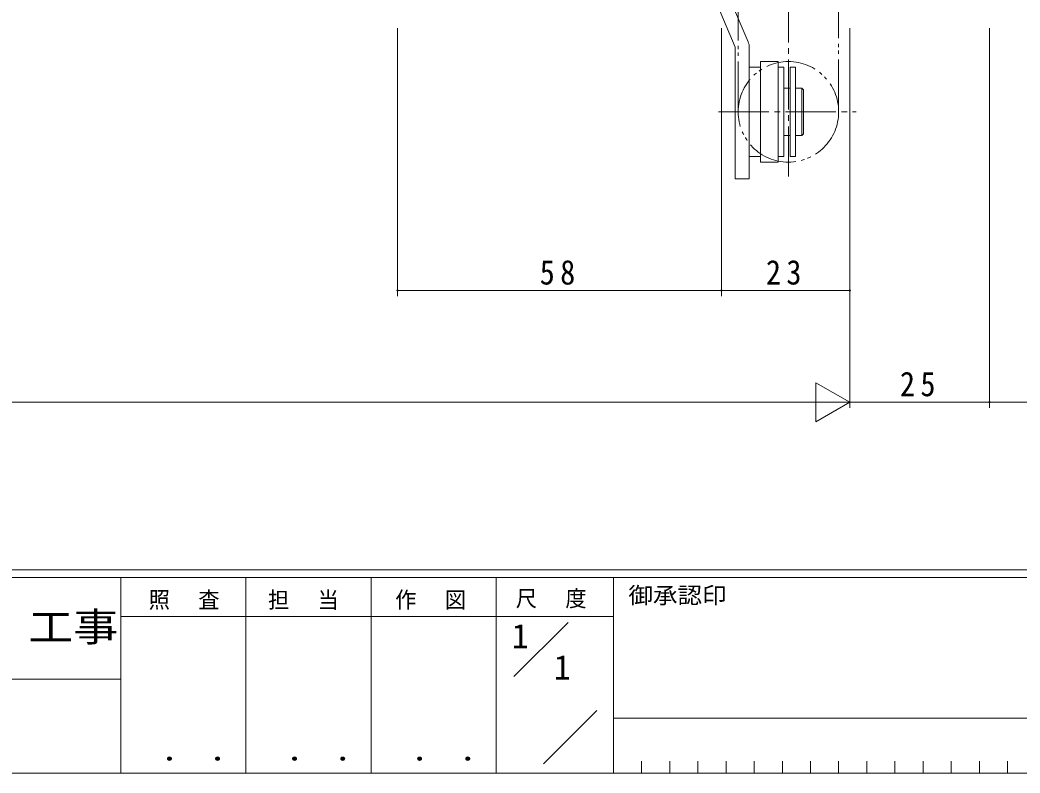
# Model space of a CAD drawing. Units: millimetres on the paper. Extents: x -420 to 373, y -297 to 267.
# Drawn here: x 79.4 to 258.5, y -297 to -162.1 of the extents above; entities that cross this region are included whole.
import ezdxf
from ezdxf.enums import TextEntityAlignment as Align

# ---------------------------------------------------------------- set-up
doc = ezdxf.new("R2010")
doc.units = ezdxf.units.MM
doc.linetypes.add('CHAIN2', pattern=[12, 9, -1, 1, -1])
doc.linetypes.add('DOUBLE_CHAIN2', pattern=[12.8, 9, -1, 0.6, -0.6, 0.6, -1])
for name, color, linetype, lineweight in [('0-1_YKK_ZWAK', 7, 'Continuous', 9), ('0-5_YKK_13', 4, 'Continuous', 9), ('0-6_YKK_D', 6, 'Continuous', 9)]:
    doc.layers.add(name, color=color, linetype=linetype, lineweight=lineweight)
doc.layers.add('0-2_USER1', color=3, linetype='Continuous')
doc.styles.add('ＭＳ ゴシック', font='')
doc.styles.get('ＭＳ ゴシック').set_extended_font_data('MS Gothic')

msp = doc.modelspace()

# ---------------------------------------------------------------- linework, layer by layer
at = {"layer": '0-1_YKK_ZWAK'}
for p, q in [((352.3, -260.575), (-417.7, -260.575)), ((314.5, -261.975), (-417.7, -261.975)), ((97.5, -261.975), (97.5, -296.975)), ((119.9, -261.975), (119.9, -296.975)), ((142.3, -261.975), (142.3, -296.975)), ((164.7, -261.975), (164.7, -296.975)), ((185.7, -261.975), (185.7, -296.975)), ((165.684, -268.975), (97.5, -268.975)), ((165.684, -268.975), (185.7, -268.975)), ((167.87, -279.712), (177.564, -270.018)), ((-31.3, -280.175), (97.5, -280.175)), ((173.172, -295.32), (182.696, -285.797)), ((185.7, -287.175), (286.5, -287.175)), ((190.74, -294.875), (190.74, -296.975)), ((195.78, -294.875), (195.78, -296.975)), ((200.82, -294.875), (200.82, -296.975)), ((205.86, -294.875), (205.86, -296.975)), ((210.9, -294.875), (210.9, -296.975)), ((215.94, -294.875), (215.94, -296.975)), ((220.98, -294.875), (220.98, -296.975)), ((226.02, -294.875), (226.02, -296.975)), ((231.06, -294.875), (231.06, -296.975)), ((236.1, -294.875), (236.1, -296.975)), ((241.14, -294.875), (241.14, -296.975)), ((246.18, -294.875), (246.18, -296.975)), ((251.22, -294.875), (251.22, -296.975)), ((256.26, -294.875), (256.26, -296.975)), ((-417.7, -296.975), (314.5, -296.975))]:
    msp.add_line(p, q, dxfattribs=at)
at = {"layer": '0-5_YKK_13'}
for p, q in [((207.519, -167.014), (188.019, -121.075)), ((209.82, -166.038), (190.32, -120.099)), ((207.519, -190.575), (207.519, -167.014)), ((210.019, -190.575), (210.019, -167.014)), ((212.019, -169.575), (212.019, -187.575)), ((215.219, -169.575), (212.019, -169.575)), ((215.219, -187.575), (215.219, -169.575)), ((212.019, -170.575), (210.019, -170.575)), ((216.219, -170.575), (215.219, -170.575)), ((216.219, -186.575), (216.219, -170.575)), ((218.319, -170.575), (217.319, -170.575)), ((217.319, -170.575), (217.319, -186.575)), ((217.319, -174.325), (216.219, -174.325)), ((219.419, -174.325), (218.319, -174.325)), ((219.719, -174.625), (219.419, -174.325)), ((219.419, -182.825), (219.419, -174.325)), ((219.719, -182.525), (219.719, -174.625)), ((219.419, -182.825), (219.719, -182.525)), ((216.219, -182.825), (217.319, -182.825)), ((218.319, -182.825), (219.419, -182.825)), ((210.019, -186.575), (212.019, -186.575)), ((212.019, -187.575), (215.219, -187.575)), ((215.219, -186.575), (216.219, -186.575)), ((207.519, -190.575), (210.019, -190.575))]:
    msp.add_line(p, q, dxfattribs=at)
at = {"layer": '0-5_YKK_13', "linetype": 'CHAIN2'}
for p, q in [((217.019, -190.182), (217.019, -132.613)), ((204.529, -178.575), (229.154, -178.575))]:
    msp.add_line(p, q, dxfattribs=at)
at = {"layer": '0-5_YKK_13', "linetype": 'DOUBLE_CHAIN2'}
for p, q in [((208.019, -178.575), (208.02, -143.575)), ((226.02, -143.576), (226.019, -178.576))]:
    msp.add_line(p, q, dxfattribs=at)
at = {"layer": '0-5_YKK_13'}
msp.add_lwpolyline([(217.319, -186.575), (218.319, -186.575), (218.319, -170.575)], dxfattribs=at)
at = {"layer": '0-5_YKK_13', "linetype": 'DOUBLE_CHAIN2'}
msp.add_circle((217.019, -178.575), 9, dxfattribs=at)
at = {"layer": '0-5_YKK_13'}
msp.add_arc((207.519, -167.014), 2.5, 359.99998, 22.99998, dxfattribs=at)
at = {"layer": '0-6_YKK_D'}
for p, q in [((147.019, -163.575), (147.019, -211.575)), ((205.019, -163.575), (205.019, -211.575)), ((205.019, -163.575), (205.019, -211.575)), ((228.019, -163.575), (228.019, -211.575)), ((228.019, -163.575), (228.019, -231.575)), ((228.019, -163.575), (228.019, -231.575)), ((253.019, -163.575), (253.019, -231.575)), ((253.019, -163.575), (253.019, -231.575)), ((205.019, -210.575), (147.019, -210.575)), ((228.019, -210.575), (205.019, -210.575)), ((221.957, -227.075), (221.957, -234.075)), ((228.019, -230.575), (221.957, -227.075)), ((221.019, -230.575), (-64.981, -230.575)), ((228.019, -230.575), (215.895, -230.575)), ((228.019, -230.575), (221.957, -234.075)), ((253.019, -230.575), (228.019, -230.575)), ((253.019, -230.575), (276.019, -230.575))]:
    msp.add_line(p, q, dxfattribs=at)
for centre, start, end in [((147.019, -210.575), 0, 180), ((147.019, -210.575), 180, 0), ((205.019, -210.575), 0, 180), ((205.019, -210.575), 0, 180), ((205.019, -210.575), 180, 0), ((205.019, -210.575), 180, 0), ((228.019, -210.575), 0, 180), ((228.019, -210.575), 180, 0), ((253.019, -230.575), 0, 180), ((253.019, -230.575), 0, 180), ((253.019, -230.575), 180, 0), ((253.019, -230.575), 180, 0)]:
    msp.add_arc(centre, 0.106, start, end, dxfattribs=at)

# ---------------------------------------------------------------- texts
at = {"layer": '0-1_YKK_ZWAK', "style": 'ＭＳ ゴシック', "width": 1.1}
msp.add_text('御承認印', height=2.933, dxfattribs=at).set_placement((188.367, -267.508), align=Align.BOTTOM_LEFT)
at = {"layer": '0-1_YKK_ZWAK', "color": 2, "style": 'ＭＳ ゴシック', "width": 1.15}
msp.add_text('工事', height=5.132, dxfattribs=at).set_placement((80.931, -274.932), align=Align.BOTTOM_LEFT)
at = {"layer": '0-1_YKK_ZWAK', "color": 3, "style": 'ＭＳ ゴシック', "width": 1.15}
for p in [(101.955, -295.921), (124.355, -295.921), (146.755, -295.921)]:
    msp.add_text(' ． ．', height=3.666, dxfattribs=at).set_placement(p, align=Align.BOTTOM_LEFT)
at = {"layer": '0-1_YKK_ZWAK', "char_height": 2.933, "attachment_point": 7, "style": 'ＭＳ ゴシック'}
for s, insert in [('\\T1.17;\\W0.95;照\\~\\~査', (102.489, -267.756)), ('\\T1.17;\\W0.95;担\\~\\~当', (123.855, -267.756)), ('\\T1.17;\\W0.95;作\\~\\~図', (146.62, -267.737)), ('\\T1.17;\\W0.95;尺\\~\\~度', (168.212, -267.512))]:
    msp.add_mtext(s, dxfattribs=dict(at, insert=insert))
at = {"layer": '0-2_USER1', "style": 'ＭＳ ゴシック'}
for p in [(167.5, -275.975), (175.033, -281.575)]:
    msp.add_text('1', height=4.399, dxfattribs=at).set_placement(p, align=Align.BOTTOM_LEFT)
at = {"layer": '0-6_YKK_D', "color": 3, "char_height": 4.399, "attachment_point": 7, "style": 'ＭＳ ゴシック'}
for s, insert in [('\\T1.36;\\W0.9;58', (172.499, -209.575)), ('\\T1.36;\\W0.9;23', (212.999, -209.575)), ('\\T1.36;\\W0.9;25', (236.999, -229.575))]:
    msp.add_mtext(s, dxfattribs=dict(at, insert=insert))

doc.saveas('drawing.dxf')
